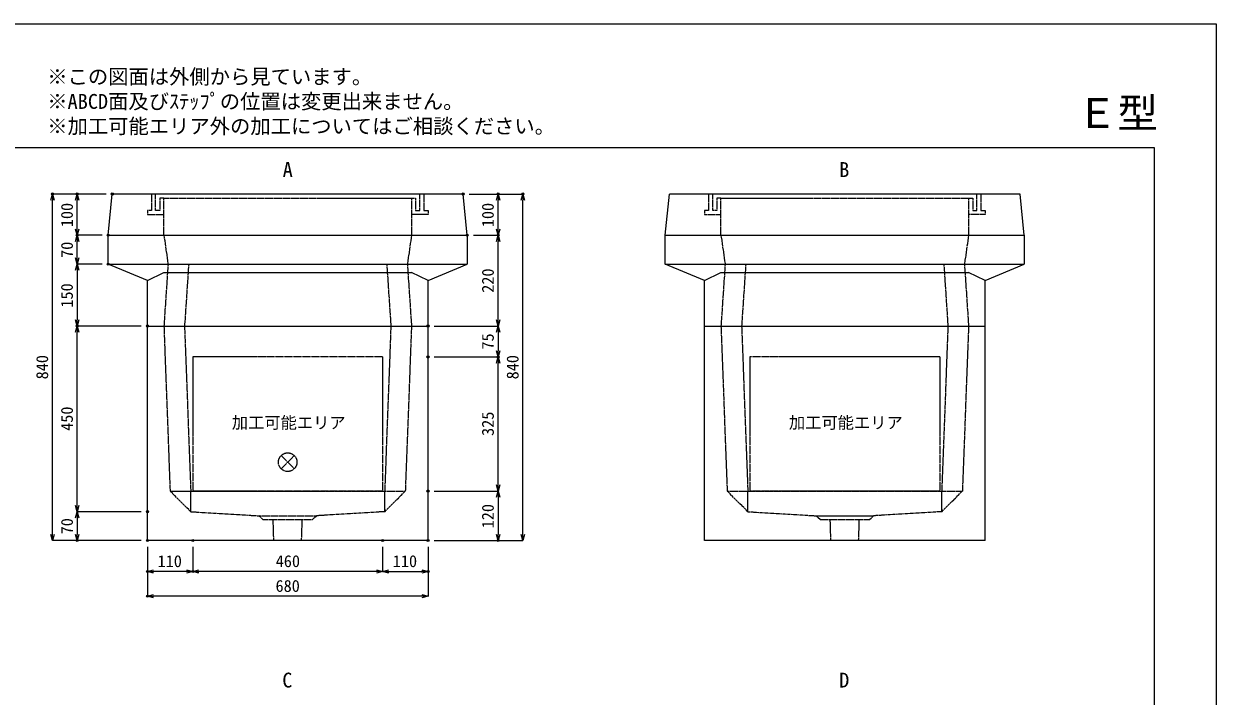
# Model space of a CAD drawing. Units: millimetres, scale not verified. Extents: x -2228 to 2228, y -1575 to 1575.
# Drawn here: x -662 to 2228, y -55 to 1575 of the extents above; entities that cross this region are included whole.
import ezdxf
from ezdxf.enums import TextEntityAlignment as Align

# ---------------------------------------------------------------- set-up
doc = ezdxf.new("R2010")
doc.units = ezdxf.units.MM
doc.header["$LTSCALE"] = 10
doc.header["$PDMODE"] = 32
doc.header["$PDSIZE"] = 5
doc.linetypes.add('LONG_DASHED1', pattern=[7, 6, -1])
doc.linetypes.add('LONG_DOUBLE_CHAIN', pattern=[21.8, 18, -1, 0.6, -0.6, 0.6, -1])
for name, color, linetype, lineweight in [('0-0_D-TTL', 7, 'Continuous', 9), ('0-1_Defpoints', 7, 'Continuous', 9), ('0-3_D-TTL-TXT', 7, 'Continuous', 9), ('0-4_D-STR-TXT', 7, 'Continuous', 9), ('0-5_D-STR', 7, 'LONG_DASHED1', 9), ('0-7_D-STR-STR4', 134, 'LONG_DASHED1', 9), ('0-8_D-STR-DIM', 3, 'Continuous', 9), ('0-9_0', 7, 'Continuous', 9), ('0-A_D-STR-STR5', 1, 'LONG_DOUBLE_CHAIN', 9)]:
    doc.layers.add(name, color=color, linetype=linetype, lineweight=lineweight)
doc.styles.add('ＭＳ ゴシック', font='')
doc.styles.get('ＭＳ ゴシック').set_extended_font_data('MS Gothic')

# ---------------------------------------------------------------- blocks, each defined once
blk = doc.blocks.new('A$C4DE05FD1')
at = {"layer": '0-0_D-TTL', "color": 134}
for p, q in [((2000, 38000), (57400, 38000)), ((57400, 38000), (57400, 2000))]:
    blk.add_line(p, q, dxfattribs=at)
at = {"layer": '0-1_Defpoints', "color": 134}
for p, q in [((0, 42000), (59400, 42000)), ((59400, 42000), (59400, 0))]:
    blk.add_line(p, q, dxfattribs=at)
at = {"layer": '0-3_D-TTL-TXT', "style": 'ＭＳ ゴシック'}
for s, p in [('※この図面は外側から見ています。', (21630.5, 39907.8)), ('※ABCD面及びｽﾃｯﾌﾟの位置は変更出来ません。', (21630.5, 39107.8)), ('※加工可能エリア外の加工についてはご相談ください。', (21630.5, 38307.8))]:
    blk.add_text(s, height=481.1, dxfattribs=at).set_placement(p, align=Align.BOTTOM_LEFT)
blk = doc.blocks.new('A$C31CA379A')
at = {"layer": '0-4_D-STR-TXT', "style": 'ＭＳ ゴシック'}
for s, p in [('A', (-162.9, -1095.3)), ('B', (17819.3, -1095.3)), ('C', (-175.7, -17595.3)), ('D', (17819.3, -17595.3))]:
    blk.add_text(s, height=481.1, dxfattribs=at).set_placement(p, align=Align.BOTTOM_LEFT)
blk = doc.blocks.new('A$C019679C0')
at = {"layer": '0-5_D-STR', "linetype": 'Continuous'}
for p, q in [((-4350, 0), (-4250, 1000)), ((4250, 1000), (-4250, 1000)), ((4350, 0), (4250, 1000)), ((-4350, 0), (4350, 0))]:
    blk.add_line(p, q, dxfattribs=at)
at = {"layer": '0-5_D-STR'}
for p, q in [((-3000, 0), (-3000, 900)), ((3000, 900), (3000, 0))]:
    blk.add_line(p, q, dxfattribs=at)
at = {"layer": '0-7_D-STR-STR4'}
for points in [[(-3300, 1000), (-3300, 600), (-3400, 600), (-3400, 500), (-3000, 500)], [(-3000, 900), (-3100, 900), (-3100, 600), (-3200, 600), (-3200, 1000)], [(-3000, 900), (3000, 900), (3100, 900)], [(3300, 1000), (3300, 600), (3400, 600), (3400, 500), (3000, 500)], [(3100, 900), (3100, 600), (3200, 600), (3200, 1000)]]:
    blk.add_lwpolyline(points, dxfattribs=at)
blk = doc.blocks.new('A$C02F34EA9')
at = {"layer": '0-5_D-STR', "linetype": 'Continuous'}
for p, q in [((-4350, 2200), (4350, 2200)), ((-4350, 1500), (-4350, 2200)), ((4350, 2200), (4350, 1500)), ((-4350, 1500), (4350, 1500)), ((-3400, 1100), (-4350, 1500)), ((3400, 1100), (4350, 1500)), ((-3400, 1100), (-3000, 1300)), ((-3000, 1300), (3000, 1300)), ((3400, 1100), (3000, 1300)), ((-3400, 0), (-3400, 1100)), ((3400, 0), (3400, 1100)), ((-3400, 0), (3400, 0))]:
    blk.add_line(p, q, dxfattribs=at)
at = {"layer": '0-5_D-STR'}
for p, q in [((-3000, 2200), (-2900, 1500)), ((3000, 2200), (2900, 1500)), ((-2900, 1500), (-3000, 0)), ((-2400, 1500), (-2500, 0)), ((2400, 1500), (2500, 0)), ((2900, 1500), (3000, 0))]:
    blk.add_line(p, q, dxfattribs=at)
blk = doc.blocks.new('_Open30')
at = {"layer": '0-9_0'}
blk.add_line((0, 0), (-10, 0), dxfattribs=at)
blk.add_lwpolyline([(-10, 2.679), (0, 0), (-10, -2.679)], dxfattribs=at)
blk = doc.blocks.new('A$C2C09266F')
at = {"layer": '0-5_D-STR', "linetype": 'Continuous'}
for p in [(-3400, 0), (3400, -5200)]:
    blk.add_line(p, (3400, 0), dxfattribs=at)
at = {"layer": '0-5_D-STR'}
for p, q in [((-3000, 0), (-2850, -4000)), ((-2500, 0), (-2350, -4000)), ((2500, 0), (2350, -4000)), ((3000, 0), (2850, -4000)), ((-2350, -4500), (-2850, -4000)), ((-2850, -4000), (2850, -4000)), ((-2350, -4500), (-2350, -4000)), ((2350, -4500), (2850, -4000)), ((2350, -4500), (2350, -4000)), ((-2350, -4500), (-700, -4600)), ((-600, -4690), (-700, -4600)), ((-700, -4600), (700, -4600)), ((600, -4690), (700, -4600)), ((2350, -4500), (700, -4600)), ((-600, -4690), (600, -4690)), ((-336.2, -5200), (-352.5, -4690)), ((336.2, -5200), (352.5, -4690))]:
    blk.add_line(p, q, dxfattribs=at)
at = {"layer": '0-5_D-STR', "linetype": 'Continuous'}
blk.add_lwpolyline([(3400, -5200), (-3400, -5200), (-3400, 0)], dxfattribs=at)
at = {"layer": '0-A_D-STR-STR5'}
for p, q in [((2300, -750), (2300, -4000)), ((2300, -4000), (-2300, -4000))]:
    blk.add_line(p, q, dxfattribs=at)
blk.add_lwpolyline([(2300, -750), (-2300, -750), (-2300, -4000)], dxfattribs=at)
blk = doc.blocks.new('A$C1C640AAB')
at = {"layer": '0-A_D-STR-STR5'}
for p, q in [((-159.1, -159.1), (159.1, 159.1)), ((-159.1, 159.1), (159.1, -159.1))]:
    blk.add_line(p, q, dxfattribs=at)
blk.add_circle((0, 0), 225, dxfattribs=at)
blk = doc.blocks.new('A$C77804f9b')
at = {"layer": '0-5_D-STR'}
blk.add_blockref('A$C2C09266F', (0, 0), dxfattribs=at)
at = {"layer": '0-A_D-STR-STR5'}
blk.add_blockref('A$C1C640AAB', (0, -3300), dxfattribs=at)

msp = doc.modelspace()

# ---------------------------------------------------------------- linework, layer by layer
at = {"layer": '0-1_Defpoints'}
for p in [(-592.5, 1162.5), (-532.5, 1162.5), (-447.5, 1162.5), (402.5, 1162.5), (487.5, 1162.5), (547.5, 1162.5), (-532.5, 1062.5), (-457.5, 1062.5), (412.5, 1062.5), (487.5, 1062.5), (-457.5, 992.5), (-532.5, 842.5), (-362.5, 842.5), (317.5, 842.5), (317.5, 842.5), (317.5, 767.5), (487.5, 767.5), (317.5, 442.5), (-362.5, 392.5), (-532.5, 322.5), (-362.5, 322.5), (-362.5, 322.5), (-252.5, 322.5), (207.5, 322.5), (317.5, 322.5), (317.5, 322.5), (487.5, 322.5), (-362.5, 247.5), (-252.5, 247.5), (317.5, 247.5), (-362.5, 187.5)]:
    msp.add_point(p, dxfattribs=at)
at = {"layer": '0-8_D-STR-DIM'}
for p, q in [((-462.5, 1162.5), (-592.5, 1162.5)), ((-462.5, 1162.5), (-532.5, 1162.5)), ((417.5, 1162.5), (487.5, 1162.5)), ((417.5, 1162.5), (547.5, 1162.5)), ((-592.5, 337.5), (-592.5, 1147.5)), ((-532.5, 1077.5), (-532.5, 1147.5)), ((487.5, 1077.5), (487.5, 1147.5)), ((547.5, 337.5), (547.5, 1147.5)), ((-472.5, 1062.5), (-532.5, 1062.5)), ((-472.5, 1062.5), (-532.5, 1062.5)), ((-532.5, 1007.5), (-532.5, 1047.5)), ((427.5, 1062.5), (487.5, 1062.5)), ((427.5, 1062.5), (487.5, 1062.5)), ((487.5, 857.5), (487.5, 1047.5)), ((-472.5, 992.5), (-532.5, 992.5)), ((-472.5, 992.5), (-532.5, 992.5)), ((-532.5, 977.5), (-532.5, 857.5)), ((-377.5, 842.5), (-532.5, 842.5)), ((-377.5, 842.5), (-532.5, 842.5)), ((332.5, 842.5), (487.5, 842.5)), ((332.5, 842.5), (487.5, 842.5)), ((-532.5, 407.5), (-532.5, 827.5)), ((487.5, 827.5), (487.5, 782.5)), ((332.5, 767.5), (487.5, 767.5)), ((332.5, 767.5), (487.5, 767.5)), ((487.5, 457.5), (487.5, 752.5)), ((332.5, 442.5), (487.5, 442.5)), ((332.5, 442.5), (487.5, 442.5)), ((487.5, 427.5), (487.5, 337.5)), ((-377.5, 392.5), (-532.5, 392.5)), ((-377.5, 392.5), (-532.5, 392.5)), ((-532.5, 377.5), (-532.5, 337.5)), ((-377.5, 322.5), (-592.5, 322.5)), ((-377.5, 322.5), (-532.5, 322.5)), ((332.5, 322.5), (547.5, 322.5)), ((332.5, 322.5), (487.5, 322.5)), ((-362.5, 307.5), (-362.5, 187.5)), ((-362.5, 307.5), (-362.5, 247.5)), ((-252.5, 307.5), (-252.5, 247.5)), ((-252.5, 307.5), (-252.5, 247.5)), ((207.5, 307.5), (207.5, 247.5)), ((207.5, 307.5), (207.5, 247.5)), ((317.5, 307.5), (317.5, 247.5)), ((317.5, 307.5), (317.5, 187.5)), ((-267.5, 247.5), (-347.5, 247.5)), ((192.5, 247.5), (-237.5, 247.5)), ((222.5, 247.5), (302.5, 247.5)), ((302.5, 187.5), (-347.5, 187.5))]:
    msp.add_line(p, q, dxfattribs=at)

# ---------------------------------------------------------------- block references
at = {"layer": '0-0_D-TTL', "xscale": 0.075, "yscale": 0.075}
msp.add_blockref('A$C4DE05FD1', (-2227.5, -1575), dxfattribs=at)
at = {"layer": '0-4_D-STR-TXT', "xscale": 0.075, "yscale": 0.075}
msp.add_blockref('A$C31CA379A', (-22.5, 1275), dxfattribs=at)
at = {"layer": '0-5_D-STR', "xscale": 0.1, "yscale": 0.1}
for name, p in [('A$C019679C0', (-22.5, 1062.5)), ('A$C019679C0', (1327.5, 1062.5)), ('A$C02F34EA9', (-22.5, 842.5)), ('A$C02F34EA9', (1327.5, 842.5)), ('A$C77804f9b', (-22.5, 842.5)), ('A$C2C09266F', (1327.5, 842.5))]:
    msp.add_blockref(name, p, dxfattribs=at)
at = {"layer": '0-8_D-STR-DIM', "xscale": 1.5, "yscale": 1.5}
for p, rotation in [((-592.5, 1162.5), 90), ((-532.5, 1162.5), 90), ((487.5, 1162.5), 90), ((547.5, 1162.5), 90), ((-532.5, 1062.5), 270), ((487.5, 1062.5), 270), ((-532.5, 1062.5), 90), ((487.5, 1062.5), 90), ((-532.5, 992.5), 270), ((-532.5, 992.5), 90), ((-532.5, 842.5), 270), ((-532.5, 842.5), 90), ((487.5, 842.5), 270), ((487.5, 842.5), 90), ((487.5, 767.5), 270), ((487.5, 767.5), 90), ((487.5, 442.5), 270), ((487.5, 442.5), 90), ((-532.5, 392.5), 270), ((-532.5, 392.5), 90), ((-592.5, 322.5), 270), ((-532.5, 322.5), 270), ((487.5, 322.5), 270), ((547.5, 322.5), 270), ((-362.5, 247.5), 180), ((-252.5, 247.5), 180), ((207.5, 247.5), 180), ((-362.5, 187.5), 180)]:
    msp.add_blockref('_Open30', p, dxfattribs=dict(at, rotation=rotation))
for p in [(-252.5, 247.5), (207.5, 247.5), (317.5, 247.5), (317.5, 187.5)]:
    msp.add_blockref('_Open30', p, dxfattribs=at)

# ---------------------------------------------------------------- texts
at = {"layer": '0-3_D-TTL-TXT', "style": 'ＭＳ ゴシック'}
msp.add_text('Ｅ型', height=72.16, dxfattribs=at).set_placement((1889.81, 1300.91), align=Align.BOTTOM_LEFT)
at = {"layer": '0-8_D-STR-DIM', "style": 'ＭＳ ゴシック'}
for s, p in [('100', (-534.45, 1082.11)), ('100', (485.55, 1082.11)), ('70', (-534.45, 1007.55)), ('220', (485.55, 923.1)), ('150', (-534.45, 887.11)), ('75', (485.55, 785.44)), ('840', (-594.45, 713.18)), ('840', (545.55, 713.18)), ('450', (-534.45, 588.4)), ('325', (485.55, 576.07)), ('120', (485.55, 352.11)), ('70', (-534.45, 337.55))]:
    msp.add_text(s, height=28.89, rotation=90, dxfattribs=at).set_placement(p, align=Align.BOTTOM_LEFT)
for s, p in [('110', (-337.89, 249.45)), ('460', (-51.6, 249.45)), ('110', (232.11, 249.45)), ('680', (-52.05, 189.45))]:
    msp.add_text(s, height=28.89, dxfattribs=at).set_placement(p, align=Align.BOTTOM_LEFT)
at = {"layer": '0-A_D-STR-STR5', "style": 'ＭＳ ゴシック'}
for p in [(-157.84, 585.18), (1192.16, 585.18)]:
    msp.add_text('加工可能エリア', height=28.89, dxfattribs=at).set_placement(p, align=Align.BOTTOM_LEFT)

doc.saveas('drawing.dxf')
